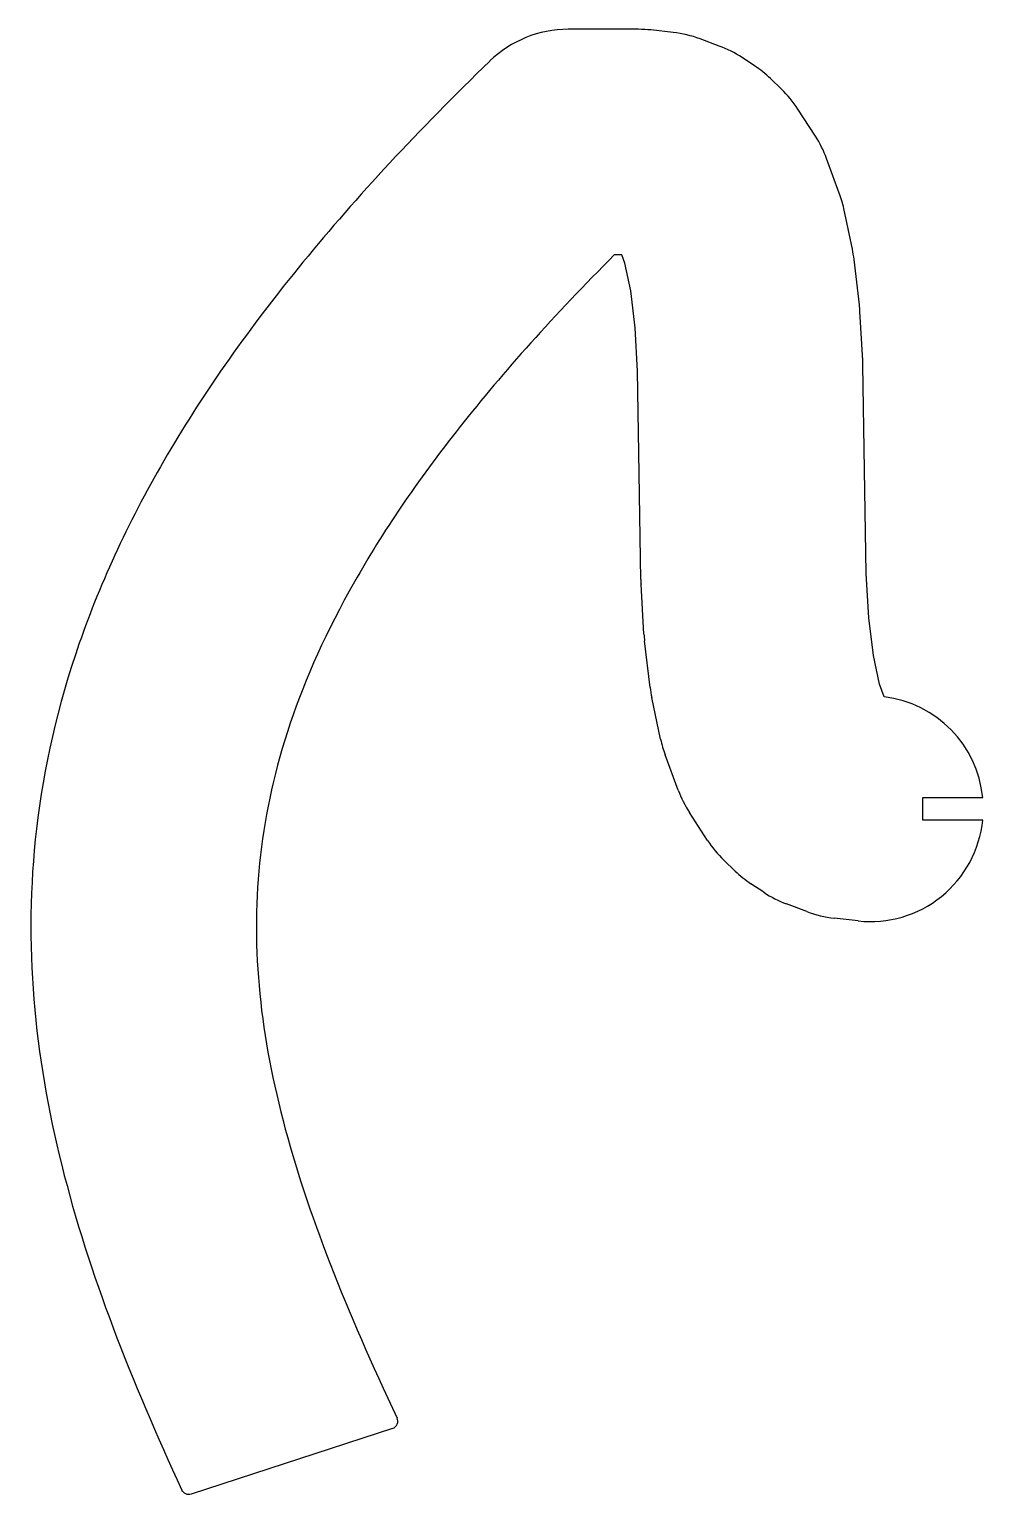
# Model space of a CAD drawing. Header units: millimetres. Extents: x -156 to -29, y -86 to 109.
import ezdxf

# ---------------------------------------------------------------- set-up
doc = ezdxf.new("R2010")
doc.units = ezdxf.units.MM
doc.layers.add('Shape2DView044', color=7, linetype='CONTINUOUS')

msp = doc.modelspace()

# ---------------------------------------------------------------- linework, layer by layer
at = {"layer": 'Shape2DView044'}
for p, q in [((-74.8668, 108.636), (-84.222, 108.636)), ((-70.258, 108.219), (-73.2238, 108.545)), ((-64.117, 106.416), (-66.6629, 107.365)), ((-59.4428, 103.791), (-61.0942, 104.88)), ((-55.8593, 100.691), (-57.3068, 102.083)), ((-51.3269, 94.4196), (-53.6647, 98.0306)), ((-48.1555, 86.8665), (-49.8411, 91.4474)), ((-46.4165, 79.4043), (-47.5584, 84.7952)), ((-77.0934, 78.6357), (-78.0864, 78.6357)), ((-76.6833, 77.5212), (-77.0934, 78.6357)), ((-45.4856, 71.9983), (-46.1926, 78.0396)), ((-75.9088, 73.8647), (-76.6833, 77.5212)), ((-75.333, 68.9451), (-75.9088, 73.8647)), ((-45.0284, 64.596), (-45.4093, 71.1279)), ((-74.9961, 63.168), (-75.333, 68.9451)), ((-74.7827, 49.5902), (-74.9961, 63.168)), ((-44.7864, 50.0632), (-45.0048, 63.9584)), ((-74.5582, 35.4899), (-74.7826, 49.5871)), ((-44.5671, 36.2913), (-44.7864, 50.0632)), ((-44.2188, 30.4024), (-44.5671, 36.2913)), ((-74.1403, 28.1899), (-74.5339, 34.843)), ((-43.6216, 25.3639), (-44.2188, 30.4024)), ((-73.3311, 21.1412), (-74.0623, 27.3103)), ((-42.8128, 21.584), (-43.6216, 25.3639)), ((-42.185, 19.8898), (-42.8128, 21.584)), ((-71.9222, 14.2481), (-73.1033, 19.7679)), ((-69.5758, 7.46915), (-71.3195, 12.1745)), ((-37.0231, 6.5), (-29.0752, 6.5)), ((-37.0231, 3.5), (-37.0231, 6.5)), ((-65.673, 0.78793), (-68.0917, 4.51353)), ((-29.0752, 3.5), (-37.0231, 3.5)), ((-62.0047, -3.28706), (-63.5024, -1.84331)), ((-58.1949, -6.11299), (-59.9035, -4.97614)), ((-52.4631, -8.68341), (-55.176, -7.66088)), ((-45.6573, -9.90817), (-48.83, -9.55547)), ((-107.58, -77.3899), (-134.399, -86.1371))]:
    msp.add_line(p, q, dxfattribs=at)
for centre, start_param, end_param in [((-84.222, 93.6357), 3.14159, 3.90986), ((-74.8668, 93.6357), 3.03184, 3.14159), ((-71.901, 93.3089), 2.78487, 3.03184), ((-69.3551, 92.3601), 2.55836, 2.78487), ((-67.7037, 91.2705), 2.37577, 2.55836), ((-66.2562, 89.8786), 2.14535, 2.37577), ((-63.9184, 86.2676), 1.92337, 2.14535), ((-62.2328, 81.6868), 1.77953, 1.92337), ((-61.0909, 76.2959), 1.6873, 1.77953), ((-60.3839, 70.2546), 1.62905, 1.6873), ((-60.0029, 63.7227), 1.58651, 1.62905), ((-59.7845, 49.8259), 4.7281, 4.72831), ((-59.5601, 35.7287), 4.72831, 4.77148), ((-59.1665, 29.0757), 4.77148, 4.83035), ((-58.4354, 22.9066), 4.83035, 4.92319), ((-44, 5), 1.67096, 3.02029), ((-57.2542, 17.3867), 4.92319, 5.06728), ((-55.5106, 12.6814), 5.06728, 5.28821), ((-44, 5), 6.17247, 1.47063), ((-53.0918, 8.95582), 5.28821, 5.51611), ((-51.5942, 7.51207), 5.51611, 5.69608), ((-49.8856, 6.37522), 5.69608, 5.92274), ((-47.1727, 5.35269), 5.92274, 6.17247)]:
    msp.add_ellipse(centre, major_axis=(0, -15), ratio=1, start_param=start_param, end_param=end_param, dxfattribs=at)
for points, knots in [([(-94.6454, 104.422), (-104.137, 95.2503), (-112.388, 86.3703), (-119.508, 77.6767), (-126.628, 68.9835), (-132.618, 60.4742), (-137.558, 52.0529), (-142.497, 43.6337), (-146.384, 35.2982), (-149.266, 27.0075), (-152.149, 18.7193), (-154.022, 10.4781), (-154.965, 2.32361)], [0, 0, 0, 0, 0.0655217, 0.0655217, 0.0655217, 0.131043, 0.131043, 0.131043, 0.196565, 0.196565, 0.196565, 0.262087, 0.262087, 0.262087, 0.262087]), ([(-94.6454, 104.422), (-104.137, 95.2503), (-112.388, 86.3703), (-119.508, 77.6767), (-126.628, 68.9835), (-132.618, 60.4742), (-137.558, 52.0529), (-142.497, 43.6337), (-146.384, 35.2982), (-149.266, 27.0075), (-152.149, 18.7193), (-154.022, 10.4781), (-154.965, 2.32361)], [0, 0, 0, 0, 0.0655217, 0.0655217, 0.0655217, 0.131043, 0.131043, 0.131043, 0.196565, 0.196565, 0.196565, 0.262087, 0.262087, 0.262087, 0.262087]), ([(-78.0864, 78.6357), (-86.0799, 70.6448), (-92.8769, 63.048), (-98.5968, 55.8129), (-104.318, 48.5774), (-108.961, 41.706), (-112.673, 35.1545), (-116.386, 28.6013), (-119.171, 22.3713), (-121.199, 16.3691), (-123.226, 10.3646), (-124.501, 4.58564), (-125.165, -1.12941)], [0.0109404, 0.0109404, 0.0109404, 0.0109404, 0.0737271, 0.0737271, 0.0737271, 0.136514, 0.136514, 0.136514, 0.1993, 0.1993, 0.1993, 0.262087, 0.262087, 0.262087, 0.262087]), ([(-78.0864, 78.6357), (-86.0799, 70.6448), (-92.8769, 63.048), (-98.5968, 55.8129), (-104.318, 48.5774), (-108.961, 41.706), (-112.673, 35.1545), (-116.386, 28.6013), (-119.171, 22.3713), (-121.199, 16.3691), (-123.226, 10.3646), (-124.501, 4.58564), (-125.165, -1.12941)], [0.0109404, 0.0109404, 0.0109404, 0.0109404, 0.0737271, 0.0737271, 0.0737271, 0.136514, 0.136514, 0.136514, 0.1993, 0.1993, 0.1993, 0.262087, 0.262087, 0.262087, 0.262087]), ([(-154.965, 2.32361), (-155.853, -5.32413), (-155.923, -12.8885), (-155.312, -20.3405), (-154.702, -27.7945), (-153.414, -35.1351), (-151.607, -42.3937), (-149.799, -49.6538), (-147.473, -56.8346), (-144.766, -64.0096), (-142.059, -71.185), (-138.971, -78.3563), (-135.616, -85.6063)], [0.262087, 0.262087, 0.262087, 0.262087, 0.323536, 0.323536, 0.323536, 0.384986, 0.384986, 0.384986, 0.446436, 0.446436, 0.446436, 0.507885, 0.507885, 0.507885, 0.507885]), ([(-154.965, 2.32361), (-155.853, -5.32413), (-155.923, -12.8885), (-155.312, -20.3405), (-154.702, -27.7945), (-153.414, -35.1351), (-151.607, -42.3937), (-149.799, -49.6538), (-147.473, -56.8346), (-144.766, -64.0096), (-142.059, -71.185), (-138.971, -78.3563), (-135.616, -85.6063)], [0.262087, 0.262087, 0.262087, 0.262087, 0.323536, 0.323536, 0.323536, 0.384986, 0.384986, 0.384986, 0.446436, 0.446436, 0.446436, 0.507885, 0.507885, 0.507885, 0.507885]), ([(-125.165, -1.12941), (-125.836, -6.92829), (-125.876, -12.669), (-125.359, -18.514), (-124.842, -24.3568), (-123.761, -30.3046), (-122.164, -36.4505), (-120.568, -42.5946), (-118.454, -48.9333), (-115.896, -55.5137), (-113.338, -62.0938), (-110.335, -68.9137), (-106.986, -76.0125)], [0.262087, 0.262087, 0.262087, 0.262087, 0.325797, 0.325797, 0.325797, 0.389507, 0.389507, 0.389507, 0.453217, 0.453217, 0.453217, 0.516927, 0.516927, 0.516927, 0.516927]), ([(-107.58, -77.3899), (-107.335, -77.3141), (-107.088, -77.1112), (-106.972, -76.8353), (-106.851, -76.5618), (-106.873, -76.2425), (-106.986, -76.0125)], [0, 0, 0, 0, 0.5, 0.5, 0.5, 1, 1, 1, 1]), ([(-134.399, -86.1371), (-134.611, -86.2087), (-134.878, -86.2056), (-135.108, -86.1031), (-135.341, -86.0038), (-135.524, -85.811), (-135.616, -85.6063)], [0, 0, 0, 0, 0.5, 0.5, 0.5, 1, 1, 1, 1]), ([(-134.399, -86.1371), (-134.611, -86.2087), (-134.878, -86.2056), (-135.108, -86.1031), (-135.341, -86.0038), (-135.524, -85.811), (-135.616, -85.6063)], [0, 0, 0, 0, 0.5, 0.5, 0.5, 1, 1, 1, 1])]:
    msp.add_open_spline(points, degree=3, knots=knots, dxfattribs=at)
msp.add_open_spline([(-107.58, -77.3899), (-107.58, -77.3899)], degree=1, dxfattribs=at)

doc.saveas('drawing.dxf')
